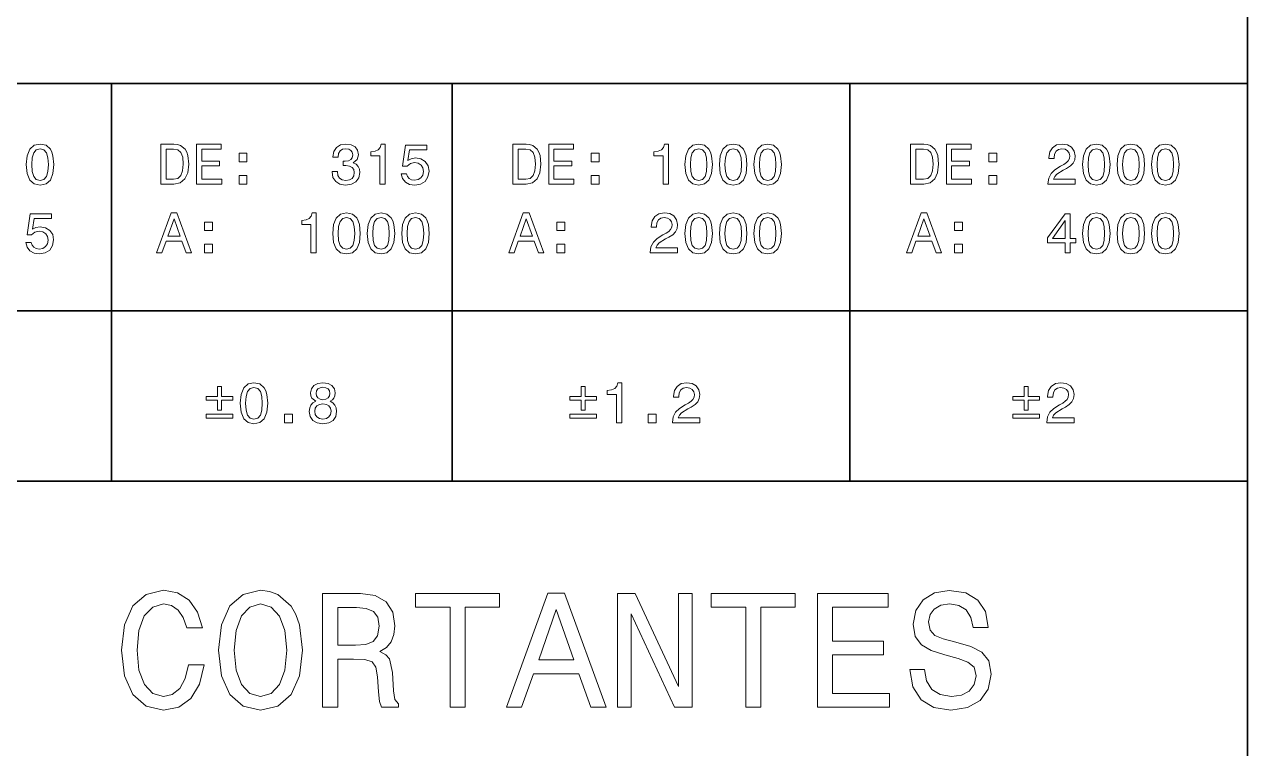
# Model space of a CAD drawing. Extents: x 14 to 2196, y -1968 to 1826.
# Drawn here: x 1066.3 to 1174, y 424.7 to 488.4 of the extents above; entities that cross this region are included whole.
import ezdxf

# ---------------------------------------------------------------- set-up
doc = ezdxf.new("R2010")
doc.units = 0

msp = doc.modelspace()

# ---------------------------------------------------------------- linework, layer by layer
at = {"color": 7, "lineweight": 35}
for p, q in [((1173.95874, 15.623924), (1173.95874, 826.463928)), ((1173.95874, 448.249268), (1173.95874, 513.249268)), ((953.95874, 483.249268), (1173.95874, 483.249268)), ((1073.95874, 483.249268), (1073.95874, 448.249268)), ((1103.95874, 483.249268), (1103.95874, 448.249268)), ((1138.95874, 483.249268), (1138.95874, 448.249268)), ((953.95874, 463.249268), (1173.95874, 463.249268)), ((953.95874, 448.249268), (1173.95874, 448.249268)), ((953.95874, 448.249268), (1173.95874, 448.249268))]:
    msp.add_line(p, q, dxfattribs=at)
at = {"color": 7, "lineweight": 13}
for points in [[(1066.477417, 476.102295), (1066.553101, 475.310516), (1066.790161, 474.745667), (1067.168335, 474.40274), (1067.692871, 474.291779), (1068.212402, 474.40274), (1068.590576, 474.745667), (1068.822632, 475.310516), (1068.90332, 476.102295), (1068.822632, 476.889038), (1068.726807, 477.201721), (1068.590576, 477.458923), (1068.212402, 477.801849), (1067.692871, 477.917847), (1067.168335, 477.801849), (1066.790161, 477.453888), (1066.553101, 476.889038)], [(1066.96167, 476.102295), (1067.001953, 476.712524), (1067.128052, 477.151276), (1067.35498, 477.408478), (1067.692871, 477.499268), (1068.025757, 477.408478), (1068.252686, 477.151276), (1068.378784, 476.712524), (1068.419067, 476.102295), (1068.378784, 475.48703), (1068.252686, 475.048248), (1068.025757, 474.791046), (1067.692871, 474.705322), (1067.35498, 474.791046), (1067.128052, 475.048248), (1067.001953, 475.48703)], [(1079.47168, 477.892639), (1078.306763, 477.892639), (1078.306763, 474.392639), (1079.47168, 474.392639), (1080.021362, 474.503601), (1080.429932, 474.841492), (1080.682129, 475.391205), (1080.772827, 476.142639), (1080.692139, 476.90921), (1080.591309, 477.211792), (1080.450073, 477.453888), (1080.041626, 477.781677), (1079.774292, 477.862366)], [(1079.436401, 477.47406), (1079.819702, 477.398407), (1080.081909, 477.166412), (1080.238281, 476.752869), (1080.288696, 476.142639), (1080.233276, 475.552582), (1080.076904, 475.139038), (1079.80957, 474.891907), (1079.436401, 474.811218), (1078.775757, 474.811218), (1078.775757, 477.47406)], [(1081.453735, 474.392639), (1083.672729, 474.392639), (1083.672729, 474.816284), (1081.917725, 474.816284), (1081.917725, 476.001434), (1083.481079, 476.001434), (1083.481079, 476.420013), (1081.917725, 476.420013), (1081.917725, 477.468994), (1083.632324, 477.468994), (1083.632324, 477.892639), (1081.453735, 477.892639)], [(1085.200806, 476.349426), (1085.896729, 476.349426), (1085.896729, 477.100861), (1085.200806, 477.100861)], [(1093.385986, 475.492065), (1093.385986, 475.456757), (1093.466675, 474.972595), (1093.703735, 474.609497), (1094.076904, 474.377502), (1094.571167, 474.291779), (1095.095581, 474.377502), (1095.489014, 474.599426), (1095.741211, 474.952423), (1095.831909, 475.406342), (1095.791626, 475.703888), (1095.680664, 475.945953), (1095.499146, 476.132538), (1095.256958, 476.268707), (1095.584839, 476.541046), (1095.700806, 476.974762), (1095.625122, 477.368134), (1095.408325, 477.66568), (1095.055298, 477.852295), (1094.571167, 477.917847), (1094.117188, 477.837158), (1093.769287, 477.615265), (1093.542358, 477.262238), (1093.466675, 476.793213), (1093.466675, 476.757904), (1093.915527, 476.757904), (1093.955811, 477.080688), (1094.087036, 477.312683), (1094.298828, 477.453888), (1094.596313, 477.504303), (1094.858643, 477.463959), (1095.050293, 477.358063), (1095.16626, 477.186584), (1095.21167, 476.95459), (1095.16626, 476.707489), (1095.045166, 476.541046), (1094.833374, 476.440186), (1094.545898, 476.409943), (1094.349243, 476.414978), (1094.349243, 476.016571), (1094.596313, 476.026642), (1094.914062, 475.981262), (1095.151123, 475.860229), (1095.292358, 475.663544), (1095.342773, 475.406342), (1095.287231, 475.113831), (1095.140991, 474.896973), (1094.909058, 474.760803), (1094.60144, 474.715393), (1094.283691, 474.765839), (1094.051636, 474.917145), (1093.905396, 475.15921), (1093.849976, 475.492065)], [(1097.602051, 474.392639), (1098.061035, 474.392639), (1098.061035, 477.917847), (1097.71814, 477.917847), (1097.627319, 477.610229), (1097.445801, 477.403442), (1097.168335, 477.28241), (1096.785156, 477.242065), (1096.785156, 476.884003), (1097.602051, 476.884003)], [(1099.478149, 475.30545), (1099.589111, 474.891907), (1099.836304, 474.569153), (1100.199341, 474.367432), (1100.66333, 474.291779), (1101.172729, 474.382538), (1101.571167, 474.629669), (1101.823242, 475.023041), (1101.919067, 475.527374), (1101.833374, 475.996399), (1101.591309, 476.364532), (1101.213013, 476.601562), (1100.723877, 476.687317), (1100.345581, 476.626801), (1100.053101, 476.460358), (1100.194336, 477.403442), (1101.727417, 477.403442), (1101.727417, 477.816986), (1099.856445, 477.816986), (1099.579102, 475.96109), (1099.982544, 475.96109), (1100.275024, 476.19812), (1100.648193, 476.283844), (1100.970947, 476.228363), (1101.21814, 476.066986), (1101.37439, 475.819885), (1101.429932, 475.502136), (1101.37439, 475.184418), (1101.213013, 474.937317), (1100.965942, 474.780975), (1100.648193, 474.725494), (1100.380981, 474.760803), (1100.174194, 474.876801), (1100.022827, 475.05835), (1099.947266, 475.30545)], [(1110.47168, 477.892639), (1109.306763, 477.892639), (1109.306763, 474.392639), (1110.47168, 474.392639), (1111.021362, 474.503601), (1111.429932, 474.841492), (1111.682129, 475.391205), (1111.772827, 476.142639), (1111.692139, 476.90921), (1111.591309, 477.211792), (1111.450073, 477.453888), (1111.041626, 477.781677), (1110.774292, 477.862366)], [(1110.436401, 477.47406), (1110.819702, 477.398407), (1111.081909, 477.166412), (1111.238281, 476.752869), (1111.288696, 476.142639), (1111.233276, 475.552582), (1111.076904, 475.139038), (1110.80957, 474.891907), (1110.436401, 474.811218), (1109.775757, 474.811218), (1109.775757, 477.47406)], [(1112.453735, 474.392639), (1114.672729, 474.392639), (1114.672729, 474.816284), (1112.917725, 474.816284), (1112.917725, 476.001434), (1114.481079, 476.001434), (1114.481079, 476.420013), (1112.917725, 476.420013), (1112.917725, 477.468994), (1114.632324, 477.468994), (1114.632324, 477.892639), (1112.453735, 477.892639)], [(1116.200806, 476.349426), (1116.896729, 476.349426), (1116.896729, 477.100861), (1116.200806, 477.100861)], [(1122.530029, 474.392639), (1122.989014, 474.392639), (1122.989014, 477.917847), (1122.646118, 477.917847), (1122.555298, 477.610229), (1122.373779, 477.403442), (1122.096313, 477.28241), (1121.713013, 477.242065), (1121.713013, 476.884003), (1122.530029, 476.884003)], [(1124.441406, 476.102295), (1124.51709, 475.310516), (1124.75415, 474.745667), (1125.132324, 474.40274), (1125.65686, 474.291779), (1126.17627, 474.40274), (1126.554565, 474.745667), (1126.786499, 475.310516), (1126.867188, 476.102295), (1126.786499, 476.889038), (1126.690674, 477.201721), (1126.554565, 477.458923), (1126.17627, 477.801849), (1125.65686, 477.917847), (1125.132324, 477.801849), (1124.75415, 477.453888), (1124.51709, 476.889038)], [(1124.925659, 476.102295), (1124.965942, 476.712524), (1125.092041, 477.151276), (1125.31897, 477.408478), (1125.65686, 477.499268), (1125.989746, 477.408478), (1126.216675, 477.151276), (1126.342773, 476.712524), (1126.383057, 476.102295), (1126.342773, 475.48703), (1126.216675, 475.048248), (1125.989746, 474.791046), (1125.65686, 474.705322), (1125.31897, 474.791046), (1125.092041, 475.048248), (1124.965942, 475.48703)], [(1127.477417, 476.102295), (1127.553101, 475.310516), (1127.790161, 474.745667), (1128.168335, 474.40274), (1128.692871, 474.291779), (1129.212402, 474.40274), (1129.590576, 474.745667), (1129.822632, 475.310516), (1129.90332, 476.102295), (1129.822632, 476.889038), (1129.726807, 477.201721), (1129.590576, 477.458923), (1129.212402, 477.801849), (1128.692871, 477.917847), (1128.168335, 477.801849), (1127.790161, 477.453888), (1127.553101, 476.889038)], [(1127.96167, 476.102295), (1128.001953, 476.712524), (1128.128052, 477.151276), (1128.35498, 477.408478), (1128.692871, 477.499268), (1129.025757, 477.408478), (1129.252686, 477.151276), (1129.378784, 476.712524), (1129.419067, 476.102295), (1129.378784, 475.48703), (1129.252686, 475.048248), (1129.025757, 474.791046), (1128.692871, 474.705322), (1128.35498, 474.791046), (1128.128052, 475.048248), (1128.001953, 475.48703)], [(1130.51355, 476.102295), (1130.589111, 475.310516), (1130.826172, 474.745667), (1131.204468, 474.40274), (1131.728882, 474.291779), (1132.248413, 474.40274), (1132.626587, 474.745667), (1132.858643, 475.310516), (1132.939331, 476.102295), (1132.858643, 476.889038), (1132.762817, 477.201721), (1132.626587, 477.458923), (1132.248413, 477.801849), (1131.728882, 477.917847), (1131.204468, 477.801849), (1130.826172, 477.453888), (1130.589111, 476.889038)], [(1130.997681, 476.102295), (1131.037964, 476.712524), (1131.164062, 477.151276), (1131.390991, 477.408478), (1131.728882, 477.499268), (1132.061768, 477.408478), (1132.288696, 477.151276), (1132.414795, 476.712524), (1132.455078, 476.102295), (1132.414795, 475.48703), (1132.288696, 475.048248), (1132.061768, 474.791046), (1131.728882, 474.705322), (1131.390991, 474.791046), (1131.164062, 475.048248), (1131.037964, 475.48703)], [(1145.47168, 477.892639), (1144.306763, 477.892639), (1144.306763, 474.392639), (1145.47168, 474.392639), (1146.021362, 474.503601), (1146.429932, 474.841492), (1146.682129, 475.391205), (1146.772827, 476.142639), (1146.692139, 476.90921), (1146.591309, 477.211792), (1146.450073, 477.453888), (1146.041626, 477.781677), (1145.774292, 477.862366)], [(1145.436401, 477.47406), (1145.819702, 477.398407), (1146.081909, 477.166412), (1146.238281, 476.752869), (1146.288696, 476.142639), (1146.233276, 475.552582), (1146.076904, 475.139038), (1145.80957, 474.891907), (1145.436401, 474.811218), (1144.775757, 474.811218), (1144.775757, 477.47406)], [(1147.453735, 474.392639), (1149.672729, 474.392639), (1149.672729, 474.816284), (1147.917725, 474.816284), (1147.917725, 476.001434), (1149.481079, 476.001434), (1149.481079, 476.420013), (1147.917725, 476.420013), (1147.917725, 477.468994), (1149.632324, 477.468994), (1149.632324, 477.892639), (1147.453735, 477.892639)], [(1151.200806, 476.349426), (1151.896729, 476.349426), (1151.896729, 477.100861), (1151.200806, 477.100861)], [(1156.390259, 474.392639), (1158.795898, 474.392639), (1158.795898, 474.826355), (1156.894653, 474.826355), (1157.000488, 475.063385), (1157.182129, 475.260071), (1157.741943, 475.618134), (1158.039429, 475.76944), (1158.372314, 475.986298), (1158.609375, 476.238464), (1158.745483, 476.536011), (1158.795898, 476.873901), (1158.710205, 477.297546), (1158.473145, 477.630402), (1158.109985, 477.842194), (1157.640991, 477.917847), (1157.15686, 477.832123), (1156.788696, 477.595093), (1156.551636, 477.216858), (1156.470947, 476.71756), (1156.470947, 476.646973), (1156.929932, 476.646973), (1156.929932, 476.687317), (1156.975342, 477.030243), (1157.11145, 477.28241), (1157.328369, 477.443787), (1157.615845, 477.499268), (1157.908325, 477.448822), (1158.125122, 477.322754), (1158.266357, 477.126068), (1158.316772, 476.878937), (1158.281494, 476.646973), (1158.185669, 476.450287), (1158.024292, 476.278809), (1157.802368, 476.127502), (1157.504883, 475.966125), (1157.01062, 475.653442), (1156.662598, 475.320587), (1156.455811, 474.917145), (1156.390259, 474.407776)], [(1159.441406, 476.102295), (1159.51709, 475.310516), (1159.75415, 474.745667), (1160.132324, 474.40274), (1160.65686, 474.291779), (1161.17627, 474.40274), (1161.554565, 474.745667), (1161.786499, 475.310516), (1161.867188, 476.102295), (1161.786499, 476.889038), (1161.690674, 477.201721), (1161.554565, 477.458923), (1161.17627, 477.801849), (1160.65686, 477.917847), (1160.132324, 477.801849), (1159.75415, 477.453888), (1159.51709, 476.889038)], [(1159.925659, 476.102295), (1159.965942, 476.712524), (1160.092041, 477.151276), (1160.31897, 477.408478), (1160.65686, 477.499268), (1160.989746, 477.408478), (1161.216675, 477.151276), (1161.342773, 476.712524), (1161.383057, 476.102295), (1161.342773, 475.48703), (1161.216675, 475.048248), (1160.989746, 474.791046), (1160.65686, 474.705322), (1160.31897, 474.791046), (1160.092041, 475.048248), (1159.965942, 475.48703)], [(1162.477417, 476.102295), (1162.553101, 475.310516), (1162.790161, 474.745667), (1163.168335, 474.40274), (1163.692871, 474.291779), (1164.212402, 474.40274), (1164.590576, 474.745667), (1164.822632, 475.310516), (1164.90332, 476.102295), (1164.822632, 476.889038), (1164.726807, 477.201721), (1164.590576, 477.458923), (1164.212402, 477.801849), (1163.692871, 477.917847), (1163.168335, 477.801849), (1162.790161, 477.453888), (1162.553101, 476.889038)], [(1162.96167, 476.102295), (1163.001953, 476.712524), (1163.128052, 477.151276), (1163.35498, 477.408478), (1163.692871, 477.499268), (1164.025757, 477.408478), (1164.252686, 477.151276), (1164.378784, 476.712524), (1164.419067, 476.102295), (1164.378784, 475.48703), (1164.252686, 475.048248), (1164.025757, 474.791046), (1163.692871, 474.705322), (1163.35498, 474.791046), (1163.128052, 475.048248), (1163.001953, 475.48703)], [(1165.51355, 476.102295), (1165.589111, 475.310516), (1165.826172, 474.745667), (1166.204468, 474.40274), (1166.728882, 474.291779), (1167.248413, 474.40274), (1167.626587, 474.745667), (1167.858643, 475.310516), (1167.939331, 476.102295), (1167.858643, 476.889038), (1167.762817, 477.201721), (1167.626587, 477.458923), (1167.248413, 477.801849), (1166.728882, 477.917847), (1166.204468, 477.801849), (1165.826172, 477.453888), (1165.589111, 476.889038)], [(1165.997681, 476.102295), (1166.037964, 476.712524), (1166.164062, 477.151276), (1166.390991, 477.408478), (1166.728882, 477.499268), (1167.061768, 477.408478), (1167.288696, 477.151276), (1167.414795, 476.712524), (1167.455078, 476.102295), (1167.414795, 475.48703), (1167.288696, 475.048248), (1167.061768, 474.791046), (1166.728882, 474.705322), (1166.390991, 474.791046), (1166.164062, 475.048248), (1166.037964, 475.48703)], [(1085.200806, 474.392639), (1085.896729, 474.392639), (1085.896729, 475.144073), (1085.200806, 475.144073)], [(1116.200806, 474.392639), (1116.896729, 474.392639), (1116.896729, 475.144073), (1116.200806, 475.144073)], [(1151.200806, 474.392639), (1151.896729, 474.392639), (1151.896729, 475.144073), (1151.200806, 475.144073)], [(1066.442139, 469.258606), (1066.553101, 468.845062), (1066.800293, 468.522308), (1067.16333, 468.320587), (1067.627319, 468.244934), (1068.136719, 468.335693), (1068.535156, 468.582825), (1068.787231, 468.976196), (1068.883057, 469.48053), (1068.797363, 469.949554), (1068.555298, 470.317688), (1068.177002, 470.554718), (1067.687866, 470.640472), (1067.30957, 470.579956), (1067.01709, 470.413513), (1067.158325, 471.356598), (1068.691406, 471.356598), (1068.691406, 471.770142), (1066.820435, 471.770142), (1066.543091, 469.914246), (1066.946533, 469.914246), (1067.239014, 470.151276), (1067.612183, 470.237), (1067.934937, 470.181519), (1068.182129, 470.020142), (1068.338379, 469.773041), (1068.393921, 469.455292), (1068.338379, 469.137573), (1068.177002, 468.890472), (1067.929932, 468.734131), (1067.612183, 468.67865), (1067.344849, 468.713959), (1067.138184, 468.829956), (1066.986816, 469.011505), (1066.911133, 469.258606)], [(1077.943604, 468.345795), (1078.407593, 468.345795), (1078.775757, 469.374603), (1080.172729, 469.374603), (1080.540894, 468.345795), (1081.014893, 468.345795), (1079.734009, 471.85083), (1079.219604, 471.85083)], [(1091.530029, 468.345795), (1091.989014, 468.345795), (1091.989014, 471.871002), (1091.646118, 471.871002), (1091.555298, 471.563385), (1091.373779, 471.356598), (1091.096313, 471.235565), (1090.713013, 471.195221), (1090.713013, 470.837158), (1091.530029, 470.837158)], [(1093.441406, 470.05545), (1093.51709, 469.263672), (1093.75415, 468.698822), (1094.132324, 468.355896), (1094.65686, 468.244934), (1095.17627, 468.355896), (1095.554565, 468.698822), (1095.786499, 469.263672), (1095.867188, 470.05545), (1095.786499, 470.842194), (1095.690674, 471.154877), (1095.554565, 471.412079), (1095.17627, 471.755005), (1094.65686, 471.871002), (1094.132324, 471.755005), (1093.75415, 471.407043), (1093.51709, 470.842194)], [(1096.477417, 470.05545), (1096.553101, 469.263672), (1096.790161, 468.698822), (1097.168335, 468.355896), (1097.692871, 468.244934), (1098.212402, 468.355896), (1098.590576, 468.698822), (1098.822632, 469.263672), (1098.90332, 470.05545), (1098.822632, 470.842194), (1098.726807, 471.154877), (1098.590576, 471.412079), (1098.212402, 471.755005), (1097.692871, 471.871002), (1097.168335, 471.755005), (1096.790161, 471.407043), (1096.553101, 470.842194)], [(1099.51355, 470.05545), (1099.589111, 469.263672), (1099.826172, 468.698822), (1100.204468, 468.355896), (1100.728882, 468.244934), (1101.248413, 468.355896), (1101.626587, 468.698822), (1101.858643, 469.263672), (1101.939331, 470.05545), (1101.858643, 470.842194), (1101.762817, 471.154877), (1101.626587, 471.412079), (1101.248413, 471.755005), (1100.728882, 471.871002), (1100.204468, 471.755005), (1099.826172, 471.407043), (1099.589111, 470.842194)], [(1108.943604, 468.345795), (1109.407593, 468.345795), (1109.775757, 469.374603), (1111.172729, 469.374603), (1111.540894, 468.345795), (1112.014893, 468.345795), (1110.734009, 471.85083), (1110.219604, 471.85083)], [(1121.390259, 468.345795), (1123.795898, 468.345795), (1123.795898, 468.77951), (1121.894653, 468.77951), (1122.000488, 469.016541), (1122.182129, 469.213226), (1122.741943, 469.571289), (1123.039429, 469.722595), (1123.372314, 469.939453), (1123.609375, 470.19162), (1123.745483, 470.489166), (1123.795898, 470.827057), (1123.710205, 471.250702), (1123.473145, 471.583557), (1123.109985, 471.795349), (1122.640991, 471.871002), (1122.15686, 471.785278), (1121.788696, 471.548248), (1121.551636, 471.170013), (1121.470947, 470.670715), (1121.470947, 470.600128), (1121.929932, 470.600128), (1121.929932, 470.640472), (1121.975342, 470.983398), (1122.11145, 471.235565), (1122.328369, 471.396942), (1122.615845, 471.452423), (1122.908325, 471.401978), (1123.125122, 471.275909), (1123.266357, 471.079224), (1123.316772, 470.832092), (1123.281494, 470.600128), (1123.185669, 470.403442), (1123.024292, 470.231964), (1122.802368, 470.080658), (1122.504883, 469.919281), (1122.01062, 469.606598), (1121.662598, 469.273743), (1121.455811, 468.8703), (1121.390259, 468.360931)], [(1124.441406, 470.05545), (1124.51709, 469.263672), (1124.75415, 468.698822), (1125.132324, 468.355896), (1125.65686, 468.244934), (1126.17627, 468.355896), (1126.554565, 468.698822), (1126.786499, 469.263672), (1126.867188, 470.05545), (1126.786499, 470.842194), (1126.690674, 471.154877), (1126.554565, 471.412079), (1126.17627, 471.755005), (1125.65686, 471.871002), (1125.132324, 471.755005), (1124.75415, 471.407043), (1124.51709, 470.842194)], [(1127.477417, 470.05545), (1127.553101, 469.263672), (1127.790161, 468.698822), (1128.168335, 468.355896), (1128.692871, 468.244934), (1129.212402, 468.355896), (1129.590576, 468.698822), (1129.822632, 469.263672), (1129.90332, 470.05545), (1129.822632, 470.842194), (1129.726807, 471.154877), (1129.590576, 471.412079), (1129.212402, 471.755005), (1128.692871, 471.871002), (1128.168335, 471.755005), (1127.790161, 471.407043), (1127.553101, 470.842194)], [(1130.51355, 470.05545), (1130.589111, 469.263672), (1130.826172, 468.698822), (1131.204468, 468.355896), (1131.728882, 468.244934), (1132.248413, 468.355896), (1132.626587, 468.698822), (1132.858643, 469.263672), (1132.939331, 470.05545), (1132.858643, 470.842194), (1132.762817, 471.154877), (1132.626587, 471.412079), (1132.248413, 471.755005), (1131.728882, 471.871002), (1131.204468, 471.755005), (1130.826172, 471.407043), (1130.589111, 470.842194)], [(1143.943604, 468.345795), (1144.407593, 468.345795), (1144.775757, 469.374603), (1146.172729, 469.374603), (1146.540894, 468.345795), (1147.014893, 468.345795), (1145.734009, 471.85083), (1145.219604, 471.85083)], [(1157.898193, 468.345795), (1158.352051, 468.345795), (1158.352051, 469.213226), (1158.85144, 469.213226), (1158.85144, 469.616699), (1158.352051, 469.616699), (1158.352051, 471.770142), (1157.893188, 471.770142), (1156.359985, 469.657043), (1156.359985, 469.213226), (1157.898193, 469.213226)], [(1159.441406, 470.05545), (1159.51709, 469.263672), (1159.75415, 468.698822), (1160.132324, 468.355896), (1160.65686, 468.244934), (1161.17627, 468.355896), (1161.554565, 468.698822), (1161.786499, 469.263672), (1161.867188, 470.05545), (1161.786499, 470.842194), (1161.690674, 471.154877), (1161.554565, 471.412079), (1161.17627, 471.755005), (1160.65686, 471.871002), (1160.132324, 471.755005), (1159.75415, 471.407043), (1159.51709, 470.842194)], [(1162.477417, 470.05545), (1162.553101, 469.263672), (1162.790161, 468.698822), (1163.168335, 468.355896), (1163.692871, 468.244934), (1164.212402, 468.355896), (1164.590576, 468.698822), (1164.822632, 469.263672), (1164.90332, 470.05545), (1164.822632, 470.842194), (1164.726807, 471.154877), (1164.590576, 471.412079), (1164.212402, 471.755005), (1163.692871, 471.871002), (1163.168335, 471.755005), (1162.790161, 471.407043), (1162.553101, 470.842194)], [(1165.51355, 470.05545), (1165.589111, 469.263672), (1165.826172, 468.698822), (1166.204468, 468.355896), (1166.728882, 468.244934), (1167.248413, 468.355896), (1167.626587, 468.698822), (1167.858643, 469.263672), (1167.939331, 470.05545), (1167.858643, 470.842194), (1167.762817, 471.154877), (1167.626587, 471.412079), (1167.248413, 471.755005), (1166.728882, 471.871002), (1166.204468, 471.755005), (1165.826172, 471.407043), (1165.589111, 470.842194)], [(1078.937134, 469.803284), (1079.476807, 471.346527), (1080.016357, 469.803284)], [(1082.164795, 470.302582), (1082.860718, 470.302582), (1082.860718, 471.054016), (1082.164795, 471.054016)], [(1093.925659, 470.05545), (1093.965942, 470.66568), (1094.092041, 471.104431), (1094.31897, 471.361633), (1094.65686, 471.452423), (1094.989746, 471.361633), (1095.216675, 471.104431), (1095.342773, 470.66568), (1095.383057, 470.05545), (1095.342773, 469.440186), (1095.216675, 469.001404), (1094.989746, 468.744202), (1094.65686, 468.658478), (1094.31897, 468.744202), (1094.092041, 469.001404), (1093.965942, 469.440186)], [(1096.96167, 470.05545), (1097.001953, 470.66568), (1097.128052, 471.104431), (1097.35498, 471.361633), (1097.692871, 471.452423), (1098.025757, 471.361633), (1098.252686, 471.104431), (1098.378784, 470.66568), (1098.419067, 470.05545), (1098.378784, 469.440186), (1098.252686, 469.001404), (1098.025757, 468.744202), (1097.692871, 468.658478), (1097.35498, 468.744202), (1097.128052, 469.001404), (1097.001953, 469.440186)], [(1099.997681, 470.05545), (1100.037964, 470.66568), (1100.164062, 471.104431), (1100.390991, 471.361633), (1100.728882, 471.452423), (1101.061768, 471.361633), (1101.288696, 471.104431), (1101.414795, 470.66568), (1101.455078, 470.05545), (1101.414795, 469.440186), (1101.288696, 469.001404), (1101.061768, 468.744202), (1100.728882, 468.658478), (1100.390991, 468.744202), (1100.164062, 469.001404), (1100.037964, 469.440186)], [(1109.937134, 469.803284), (1110.476807, 471.346527), (1111.016357, 469.803284)], [(1113.164795, 470.302582), (1113.860718, 470.302582), (1113.860718, 471.054016), (1113.164795, 471.054016)], [(1124.925659, 470.05545), (1124.965942, 470.66568), (1125.092041, 471.104431), (1125.31897, 471.361633), (1125.65686, 471.452423), (1125.989746, 471.361633), (1126.216675, 471.104431), (1126.342773, 470.66568), (1126.383057, 470.05545), (1126.342773, 469.440186), (1126.216675, 469.001404), (1125.989746, 468.744202), (1125.65686, 468.658478), (1125.31897, 468.744202), (1125.092041, 469.001404), (1124.965942, 469.440186)], [(1127.96167, 470.05545), (1128.001953, 470.66568), (1128.128052, 471.104431), (1128.35498, 471.361633), (1128.692871, 471.452423), (1129.025757, 471.361633), (1129.252686, 471.104431), (1129.378784, 470.66568), (1129.419067, 470.05545), (1129.378784, 469.440186), (1129.252686, 469.001404), (1129.025757, 468.744202), (1128.692871, 468.658478), (1128.35498, 468.744202), (1128.128052, 469.001404), (1128.001953, 469.440186)], [(1130.997681, 470.05545), (1131.037964, 470.66568), (1131.164062, 471.104431), (1131.390991, 471.361633), (1131.728882, 471.452423), (1132.061768, 471.361633), (1132.288696, 471.104431), (1132.414795, 470.66568), (1132.455078, 470.05545), (1132.414795, 469.440186), (1132.288696, 469.001404), (1132.061768, 468.744202), (1131.728882, 468.658478), (1131.390991, 468.744202), (1131.164062, 469.001404), (1131.037964, 469.440186)], [(1144.937134, 469.803284), (1145.476807, 471.346527), (1146.016357, 469.803284)], [(1148.164795, 470.302582), (1148.860718, 470.302582), (1148.860718, 471.054016), (1148.164795, 471.054016)], [(1156.783691, 469.616699), (1157.898193, 471.18512), (1157.898193, 469.616699)], [(1159.925659, 470.05545), (1159.965942, 470.66568), (1160.092041, 471.104431), (1160.31897, 471.361633), (1160.65686, 471.452423), (1160.989746, 471.361633), (1161.216675, 471.104431), (1161.342773, 470.66568), (1161.383057, 470.05545), (1161.342773, 469.440186), (1161.216675, 469.001404), (1160.989746, 468.744202), (1160.65686, 468.658478), (1160.31897, 468.744202), (1160.092041, 469.001404), (1159.965942, 469.440186)], [(1162.96167, 470.05545), (1163.001953, 470.66568), (1163.128052, 471.104431), (1163.35498, 471.361633), (1163.692871, 471.452423), (1164.025757, 471.361633), (1164.252686, 471.104431), (1164.378784, 470.66568), (1164.419067, 470.05545), (1164.378784, 469.440186), (1164.252686, 469.001404), (1164.025757, 468.744202), (1163.692871, 468.658478), (1163.35498, 468.744202), (1163.128052, 469.001404), (1163.001953, 469.440186)], [(1165.997681, 470.05545), (1166.037964, 470.66568), (1166.164062, 471.104431), (1166.390991, 471.361633), (1166.728882, 471.452423), (1167.061768, 471.361633), (1167.288696, 471.104431), (1167.414795, 470.66568), (1167.455078, 470.05545), (1167.414795, 469.440186), (1167.288696, 469.001404), (1167.061768, 468.744202), (1166.728882, 468.658478), (1166.390991, 468.744202), (1166.164062, 469.001404), (1166.037964, 469.440186)], [(1082.164795, 468.345795), (1082.860718, 468.345795), (1082.860718, 469.097229), (1082.164795, 469.097229)], [(1113.164795, 468.345795), (1113.860718, 468.345795), (1113.860718, 469.097229), (1113.164795, 469.097229)], [(1148.164795, 468.345795), (1148.860718, 468.345795), (1148.860718, 469.097229), (1148.164795, 469.097229)], [(1083.300293, 454.492065), (1083.648193, 454.492065), (1083.648193, 455.364532), (1084.646729, 455.364532), (1084.646729, 455.707489), (1083.648193, 455.707489), (1083.648193, 456.574921), (1083.300293, 456.574921), (1083.300293, 455.707489), (1082.301636, 455.707489), (1082.301636, 455.364532), (1083.300293, 455.364532)], [(1085.297363, 455.102295), (1085.373047, 454.310516), (1085.609985, 453.745667), (1085.988281, 453.40274), (1086.512817, 453.291779), (1087.032227, 453.40274), (1087.410522, 453.745667), (1087.642456, 454.310516), (1087.723145, 455.102295), (1087.642456, 455.889038), (1087.546631, 456.201721), (1087.410522, 456.458923), (1087.032227, 456.801849), (1086.512817, 456.917847), (1085.988281, 456.801849), (1085.609985, 456.453888), (1085.373047, 455.889038)], [(1085.781494, 455.102295), (1085.821899, 455.712524), (1085.947876, 456.151276), (1086.174927, 456.408478), (1086.512817, 456.499268), (1086.845581, 456.408478), (1087.072632, 456.151276), (1087.198608, 455.712524), (1087.239014, 455.102295), (1087.198608, 454.48703), (1087.072632, 454.048248), (1086.845581, 453.791046), (1086.512817, 453.705322), (1086.174927, 453.791046), (1085.947876, 454.048248), (1085.821899, 454.48703)], [(1091.959473, 455.278809), (1091.702271, 455.137604), (1091.525757, 454.940918), (1091.414795, 454.693787), (1091.379517, 454.39624), (1091.460205, 453.947388), (1091.692139, 453.599426), (1092.070435, 453.377502), (1092.584839, 453.291779), (1093.094238, 453.377502), (1093.472412, 453.599426), (1093.704468, 453.947388), (1093.790161, 454.39624), (1093.749756, 454.693787), (1093.643921, 454.940918), (1093.462402, 455.137604), (1093.210205, 455.278809), (1093.411865, 455.399841), (1093.553101, 455.566284), (1093.638916, 455.768005), (1093.669067, 456.015106), (1093.588379, 456.373199), (1093.376587, 456.660645), (1093.033691, 456.84726), (1092.584839, 456.917847), (1092.130981, 456.84726), (1091.787964, 456.660645), (1091.571167, 456.373199), (1091.495483, 456.015106), (1091.520752, 455.768005), (1091.606445, 455.566284)], [(1091.974609, 455.974762), (1092.014893, 456.196686), (1092.135986, 456.368134), (1092.327637, 456.47406), (1092.584839, 456.514404), (1092.837036, 456.47406), (1093.028564, 456.368134), (1093.149658, 456.196686), (1093.195068, 455.974762), (1093.149658, 455.747833), (1093.028564, 455.57132), (1092.837036, 455.455322), (1092.584839, 455.420013), (1092.327637, 455.460358), (1092.135986, 455.57132), (1092.014893, 455.747833)], [(1115.300293, 454.492065), (1115.648193, 454.492065), (1115.648193, 455.364532), (1116.646729, 455.364532), (1116.646729, 455.707489), (1115.648193, 455.707489), (1115.648193, 456.574921), (1115.300293, 456.574921), (1115.300293, 455.707489), (1114.301636, 455.707489), (1114.301636, 455.364532), (1115.300293, 455.364532)], [(1118.421997, 453.392639), (1118.880981, 453.392639), (1118.880981, 456.917847), (1118.537964, 456.917847), (1118.447266, 456.610229), (1118.265625, 456.403442), (1117.988281, 456.28241), (1117.60498, 456.242065), (1117.60498, 455.884003), (1118.421997, 455.884003)], [(1123.354248, 453.392639), (1125.759888, 453.392639), (1125.759888, 453.826355), (1123.858643, 453.826355), (1123.964478, 454.063385), (1124.146118, 454.260071), (1124.705811, 454.618134), (1125.003418, 454.76944), (1125.336304, 454.986298), (1125.573242, 455.238464), (1125.709473, 455.536011), (1125.759888, 455.873901), (1125.674194, 456.297546), (1125.437134, 456.630402), (1125.073975, 456.842194), (1124.60498, 456.917847), (1124.12085, 456.832123), (1123.752686, 456.595093), (1123.515625, 456.216858), (1123.434937, 455.71756), (1123.434937, 455.646973), (1123.893921, 455.646973), (1123.893921, 455.687317), (1123.939331, 456.030243), (1124.075439, 456.28241), (1124.292358, 456.443787), (1124.579834, 456.499268), (1124.872314, 456.448822), (1125.089111, 456.322754), (1125.230347, 456.126068), (1125.280762, 455.878937), (1125.245483, 455.646973), (1125.149658, 455.450287), (1124.988281, 455.278809), (1124.766357, 455.127502), (1124.468872, 454.966125), (1123.974609, 454.653442), (1123.626587, 454.320587), (1123.4198, 453.917145), (1123.354248, 453.407776)], [(1154.300293, 454.492065), (1154.648193, 454.492065), (1154.648193, 455.364532), (1155.646729, 455.364532), (1155.646729, 455.707489), (1154.648193, 455.707489), (1154.648193, 456.574921), (1154.300293, 456.574921), (1154.300293, 455.707489), (1153.301636, 455.707489), (1153.301636, 455.364532), (1154.300293, 455.364532)], [(1156.282227, 453.392639), (1158.687866, 453.392639), (1158.687866, 453.826355), (1156.786499, 453.826355), (1156.892456, 454.063385), (1157.073975, 454.260071), (1157.633789, 454.618134), (1157.931396, 454.76944), (1158.26416, 454.986298), (1158.501221, 455.238464), (1158.637451, 455.536011), (1158.687866, 455.873901), (1158.602051, 456.297546), (1158.365112, 456.630402), (1158.001953, 456.842194), (1157.532959, 456.917847), (1157.048828, 456.832123), (1156.680664, 456.595093), (1156.443604, 456.216858), (1156.362915, 455.71756), (1156.362915, 455.646973), (1156.821899, 455.646973), (1156.821899, 455.687317), (1156.867188, 456.030243), (1157.003418, 456.28241), (1157.220215, 456.443787), (1157.50769, 456.499268), (1157.800293, 456.448822), (1158.01709, 456.322754), (1158.158325, 456.126068), (1158.20874, 455.878937), (1158.173462, 455.646973), (1158.077637, 455.450287), (1157.91626, 455.278809), (1157.694336, 455.127502), (1157.396729, 454.966125), (1156.902588, 454.653442), (1156.554565, 454.320587), (1156.347778, 453.917145), (1156.282227, 453.407776)], [(1091.863647, 454.406342), (1091.909058, 454.673615), (1092.055298, 454.875336), (1092.282227, 455.00647), (1092.584839, 455.051849), (1092.882324, 455.00647), (1093.109375, 454.875336), (1093.255615, 454.673615), (1093.30603, 454.406342), (1093.255615, 454.118866), (1093.109375, 453.902008), (1092.882324, 453.760803), (1092.584839, 453.715393), (1092.282227, 453.760803), (1092.055298, 453.902008), (1091.909058, 454.118866)], [(1082.301636, 454.149109), (1082.301636, 453.801147), (1084.646729, 453.801147), (1084.646729, 454.149109)], [(1089.200806, 453.392639), (1089.896729, 453.392639), (1089.896729, 454.144073), (1089.200806, 454.144073)], [(1114.301636, 454.149109), (1114.301636, 453.801147), (1116.646729, 453.801147), (1116.646729, 454.149109)], [(1121.200806, 453.392639), (1121.896729, 453.392639), (1121.896729, 454.144073), (1121.200806, 454.144073)], [(1153.301636, 454.149109), (1153.301636, 453.801147), (1155.646729, 453.801147), (1155.646729, 454.149109)], [(1080.752441, 432.09079), (1080.464233, 430.880402), (1079.98877, 430.015839), (1079.325928, 429.482697), (1078.547852, 429.309784), (1077.611206, 429.569153), (1076.876343, 430.34726), (1076.386475, 431.615265), (1076.228027, 433.373199), (1076.386475, 435.11673), (1076.861938, 436.399139), (1077.596802, 437.177246), (1078.547852, 437.451019), (1079.239502, 437.306915), (1079.830322, 436.903473), (1080.291382, 436.255035), (1080.608398, 435.361664), (1081.977295, 435.361664), (1081.544922, 436.73056), (1080.795654, 437.768005), (1079.772705, 438.416412), (1078.547852, 438.646973), (1077.020508, 438.286743), (1075.853271, 437.278107), (1075.104004, 435.621033), (1074.844727, 433.373199), (1075.104004, 431.125366), (1075.853271, 429.468292), (1077.020508, 428.445251), (1078.547852, 428.099426), (1079.887939, 428.373199), (1080.968628, 429.136902), (1081.7323, 430.390503), (1082.135742, 432.09079)], [(1083.389404, 433.373199), (1083.648682, 431.125366), (1084.397949, 429.468292), (1085.565186, 428.445251), (1087.092529, 428.099426), (1088.605469, 428.445251), (1089.787109, 429.468292), (1090.521973, 431.125366), (1090.795654, 433.373199), (1090.521973, 435.606628), (1090.204956, 436.514404), (1089.787109, 437.263702), (1088.605469, 438.286743), (1087.88501, 438.546112), (1087.092529, 438.646973), (1085.550781, 438.286743), (1084.383545, 437.278107), (1083.648682, 435.621033)], [(1092.553589, 428.373199), (1093.893677, 428.373199), (1093.893677, 432.595093), (1095.262573, 432.595093), (1096.27124, 432.55188), (1096.905273, 432.350159), (1097.250977, 431.874634), (1097.395142, 431.024506), (1097.467163, 429.727661), (1097.553589, 428.877533), (1097.726562, 428.373199), (1099.239502, 428.373199), (1099.239502, 428.646973), (1098.908081, 429.050446), (1098.792847, 429.799713), (1098.691895, 431.413544), (1098.447021, 432.609497), (1098.115601, 432.984161), (1097.596802, 433.257935), (1098.173218, 433.618164), (1098.57666, 434.122467), (1098.83606, 434.75647), (1098.922485, 435.520172), (1098.720825, 436.73056), (1098.144409, 437.638336), (1097.193359, 438.185883), (1095.896606, 438.373199), (1092.553589, 438.373199)], [(1103.778442, 428.373199), (1105.104004, 428.373199), (1105.104004, 437.162811), (1108.130005, 437.162811), (1108.130005, 438.373199), (1100.738037, 438.373199), (1100.738037, 437.162811), (1103.778442, 437.162811)], [(1108.735229, 428.373199), (1110.060791, 428.373199), (1111.112671, 431.312683), (1115.104004, 431.312683), (1116.155884, 428.373199), (1117.510376, 428.373199), (1113.850464, 438.387604), (1112.380737, 438.387604)], [(1118.504639, 428.373199), (1119.700562, 428.373199), (1119.700562, 436.572052), (1123.533447, 428.373199), (1125.075195, 428.373199), (1125.075195, 438.373199), (1123.864868, 438.373199), (1123.864868, 430.174347), (1120.075195, 438.373199), (1118.504639, 438.373199)], [(1129.801514, 428.373199), (1131.127075, 428.373199), (1131.127075, 437.162811), (1134.153076, 437.162811), (1134.153076, 438.373199), (1126.761108, 438.373199), (1126.761108, 437.162811), (1129.801514, 437.162811)], [(1136.112671, 428.373199), (1142.452759, 428.373199), (1142.452759, 429.583588), (1137.438354, 429.583588), (1137.438354, 432.969727), (1141.905151, 432.969727), (1141.905151, 434.16571), (1137.438354, 434.16571), (1137.438354, 437.162811), (1142.337524, 437.162811), (1142.337524, 438.373199), (1136.112671, 438.373199)], [(1145.536377, 431.672913), (1144.225098, 431.672913), (1144.513306, 430.145538), (1145.233765, 429.021606), (1146.343262, 428.344391), (1147.841797, 428.099426), (1149.325928, 428.329987), (1150.435425, 428.963989), (1151.141479, 429.958221), (1151.400879, 431.26944), (1151.184692, 432.451019), (1150.57959, 433.214691), (1149.599731, 433.719025), (1148.288452, 434.093658), (1147.164551, 434.367432), (1146.429688, 434.684448), (1146.011841, 435.145538), (1145.88208, 435.865997), (1146.011841, 436.514404), (1146.386475, 437.004333), (1146.962891, 437.335724), (1147.755371, 437.451019), (1148.562256, 437.306915), (1149.196289, 436.917877), (1149.614136, 436.26944), (1149.815918, 435.390503), (1151.127075, 435.390503), (1151.127075, 435.419312), (1150.896484, 436.773773), (1150.21936, 437.78241), (1149.153076, 438.416412), (1147.712158, 438.632568), (1146.415283, 438.416412), (1145.406616, 437.811249), (1144.758179, 436.874634), (1144.52771, 435.664276), (1144.714966, 434.583588), (1145.262573, 433.848694), (1146.127075, 433.358795), (1147.308594, 432.984161), (1148.47583, 432.65274), (1149.354736, 432.335724), (1149.887939, 431.874634), (1150.075195, 431.125366), (1149.902344, 430.361664), (1149.455566, 429.785309), (1148.778442, 429.425079), (1147.899414, 429.309784), (1146.919556, 429.468292), (1146.170288, 429.929382), (1145.694824, 430.67868)], [(1084.772705, 433.373199), (1084.931152, 435.11673), (1085.406616, 436.399139), (1086.141479, 437.177246), (1087.092529, 437.451019), (1088.029175, 437.177246), (1088.764038, 436.384735), (1089.239502, 435.102295), (1089.412354, 433.373199), (1089.239502, 431.629669), (1088.764038, 430.34726), (1088.029175, 429.569153), (1087.092529, 429.309784), (1086.141479, 429.569153), (1085.406616, 430.34726), (1084.931152, 431.615265)], [(1095.521973, 437.148407), (1096.400879, 437.061951), (1097.020508, 436.788177), (1097.409546, 436.283875), (1097.539185, 435.491364), (1097.395142, 434.655609), (1097.006104, 434.151306), (1096.343262, 433.891937), (1095.435425, 433.819885), (1093.893677, 433.819885), (1093.893677, 437.148407)], [(1111.573853, 432.537476), (1113.115601, 436.946686), (1114.657349, 432.537476)]]:
    msp.add_lwpolyline(points, close=True, dxfattribs=at)

doc.saveas('drawing.dxf')
